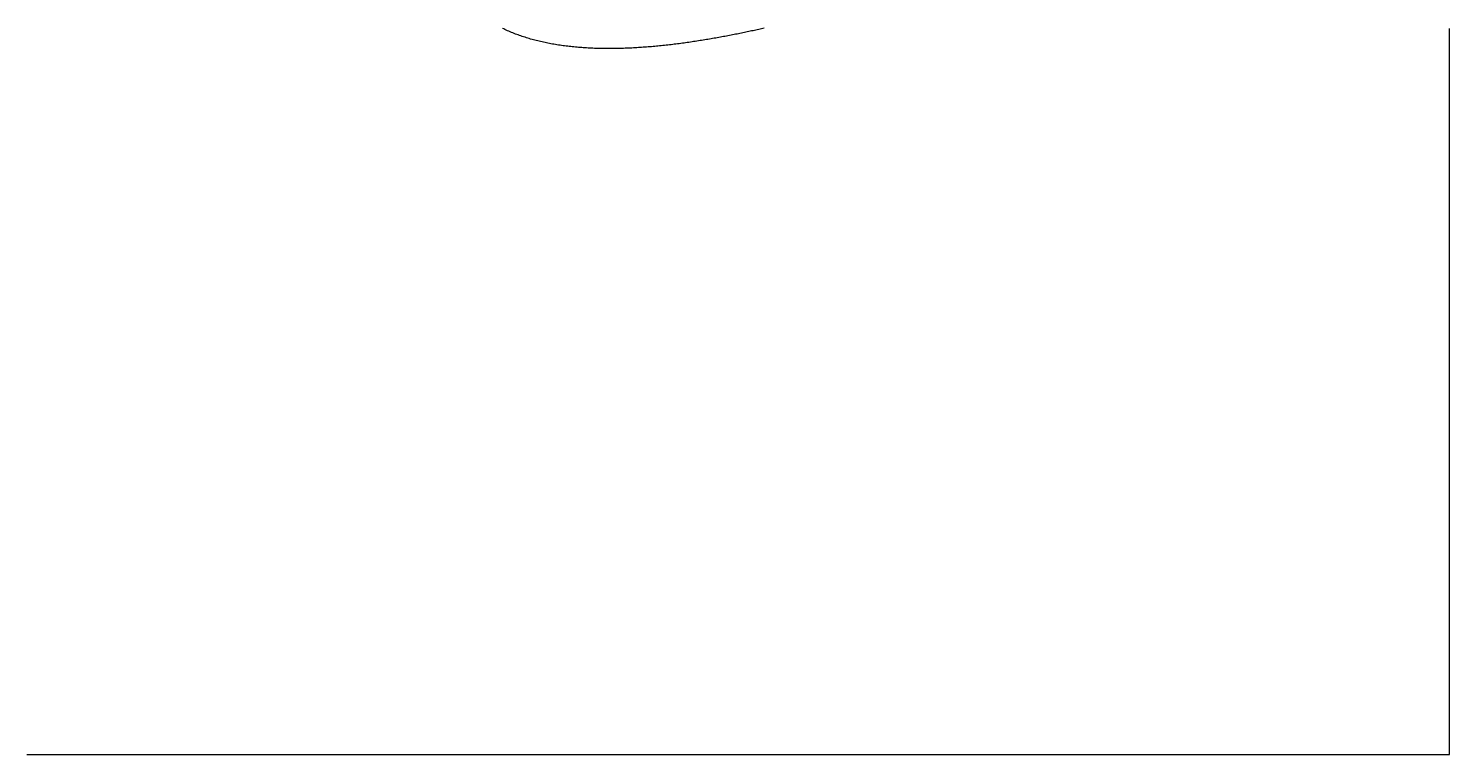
# Model space of a CAD drawing. Header units: metres. Extents: x -49 to 49, y -148 to 148.
# Drawn here: x 0 to 49.4, y -147.73 to -122.48 of the extents above; entities that cross this region are included whole.
import ezdxf

# ---------------------------------------------------------------- set-up
doc = ezdxf.new("R2010")
doc.units = ezdxf.units.M

msp = doc.modelspace()

# ---------------------------------------------------------------- linework, layer by layer
for points in [[(25.579, -122.476), (25.531, -122.486), (25.483, -122.497), (25.434, -122.508), (25.386, -122.519), (25.337, -122.529), (25.288, -122.54), (25.239, -122.551), (25.189, -122.561), (25.14, -122.572), (25.09, -122.583), (25.04, -122.593), (24.989, -122.604), (24.939, -122.614), (24.888, -122.625), (24.837, -122.635), (24.786, -122.646), (24.735, -122.656), (24.683, -122.667), (24.632, -122.677), (24.58, -122.687), (24.528, -122.698), (24.476, -122.708), (24.424, -122.718), (24.371, -122.728), (24.318, -122.738), (24.266, -122.748), (24.213, -122.758), (24.159, -122.768), (24.106, -122.778), (24.053, -122.788), (23.999, -122.797), (23.945, -122.807), (23.892, -122.817), (23.838, -122.826), (23.783, -122.836), (23.729, -122.845), (23.675, -122.854), (23.62, -122.863), (23.566, -122.873), (23.511, -122.882), (23.456, -122.891), (23.401, -122.899), (23.346, -122.908), (23.291, -122.917), (23.236, -122.925), (23.18, -122.934), (23.125, -122.942), (23.069, -122.95), (23.013, -122.959), (22.958, -122.967), (22.902, -122.975), (22.846, -122.982), (22.79, -122.99), (22.734, -122.998), (22.678, -123.005), (22.621, -123.013), (22.565, -123.02), (22.509, -123.027), (22.452, -123.034), (22.396, -123.041), (22.339, -123.048), (22.283, -123.054), (22.226, -123.061), (22.169, -123.067), (22.113, -123.073), (22.056, -123.079), (21.999, -123.085), (21.942, -123.091), (21.885, -123.096), (21.828, -123.102), (21.771, -123.107), (21.715, -123.112), (21.658, -123.117), (21.601, -123.122), (21.544, -123.127), (21.487, -123.131), (21.43, -123.136), (21.373, -123.14), (21.316, -123.144), (21.259, -123.147), (21.202, -123.151), (21.145, -123.155), (21.088, -123.158), (21.031, -123.161), (20.974, -123.164), (20.917, -123.167), (20.86, -123.169), (20.803, -123.171), (20.746, -123.174), (20.689, -123.176), (20.633, -123.177), (20.576, -123.179), (20.519, -123.18), (20.463, -123.181), (20.406, -123.182), (20.35, -123.183), (20.293, -123.184), (20.237, -123.184), (20.18, -123.184), (20.124, -123.184), (20.068, -123.183), (20.012, -123.183), (19.955, -123.182), (19.899, -123.181), (19.843, -123.18), (19.788, -123.178), (19.732, -123.177), (19.676, -123.175), (19.621, -123.172), (19.565, -123.17), (19.51, -123.167), (19.454, -123.164), (19.399, -123.161), (19.344, -123.158), (19.289, -123.154), (19.234, -123.15), (19.179, -123.146), (19.125, -123.142), (19.07, -123.137), (19.016, -123.132), (18.962, -123.127), (18.907, -123.121), (18.853, -123.116), (18.799, -123.11), (18.746, -123.103), (18.692, -123.097), (18.639, -123.09), (18.585, -123.083), (18.532, -123.075), (18.479, -123.068), (18.426, -123.06), (18.374, -123.052), (18.321, -123.043), (18.269, -123.034), (18.217, -123.025), (18.165, -123.016), (18.113, -123.006), (18.061, -122.996), (18.01, -122.985), (17.959, -122.975), (17.907, -122.964), (17.857, -122.953), (17.806, -122.941), (17.755, -122.929), (17.705, -122.917), (17.655, -122.904), (17.605, -122.891), (17.555, -122.878), (17.506, -122.865), (17.457, -122.851), (17.407, -122.837), (17.359, -122.822), (17.31, -122.808), (17.262, -122.792), (17.214, -122.777), (17.166, -122.761), (17.118, -122.745), (17.07, -122.728), (17.023, -122.711), (16.976, -122.694), (16.93, -122.677), (16.883, -122.659), (16.837, -122.64), (16.791, -122.622), (16.745, -122.603), (16.7, -122.583), (16.655, -122.564), (16.61, -122.543), (16.565, -122.523), (16.521, -122.502), (16.477, -122.481)], [(49.402, -147.733), (49.402, -147.683), (49.402, -147.633), (49.402, -147.583), (49.402, -147.533), (49.402, -147.483), (49.402, -147.433), (49.402, -147.383), (49.402, -147.333), (49.402, -147.283), (49.402, -147.233), (49.402, -147.183), (49.402, -147.133), (49.402, -147.083), (49.402, -147.033), (49.402, -146.983), (49.402, -146.933), (49.402, -146.883), (49.402, -146.833), (49.402, -146.783), (49.402, -146.733), (49.402, -146.683), (49.402, -146.633), (49.402, -146.583), (49.402, -146.533), (49.402, -146.483), (49.402, -146.433), (49.402, -146.383), (49.402, -146.333), (49.402, -146.283), (49.402, -146.233), (49.402, -146.183), (49.402, -146.133), (49.402, -146.083), (49.402, -146.033), (49.402, -145.983), (49.402, -145.933), (49.402, -145.883), (49.402, -145.833), (49.402, -145.783), (49.402, -145.733), (49.402, -145.683), (49.402, -145.633), (49.402, -145.583), (49.402, -145.533), (49.402, -145.483), (49.402, -145.433), (49.402, -145.383), (49.402, -145.333), (49.402, -145.283), (49.402, -145.233), (49.402, -145.183), (49.402, -145.133), (49.402, -145.083), (49.402, -145.033), (49.402, -144.983), (49.402, -144.933), (49.402, -144.883), (49.402, -144.833), (49.402, -144.783), (49.402, -144.733), (49.402, -144.683), (49.402, -144.633), (49.402, -144.583), (49.402, -144.533), (49.402, -144.483), (49.402, -144.433), (49.402, -144.383), (49.402, -144.333), (49.402, -144.283), (49.402, -144.233), (49.402, -144.183), (49.402, -144.133), (49.402, -144.083), (49.402, -144.033), (49.402, -143.983), (49.402, -143.933), (49.402, -143.883), (49.402, -143.833), (49.402, -143.783), (49.402, -143.733), (49.402, -143.683), (49.402, -143.633), (49.402, -143.583), (49.402, -143.533), (49.402, -143.483), (49.402, -143.433), (49.402, -143.383), (49.402, -143.333), (49.402, -143.283), (49.402, -143.233), (49.402, -143.183), (49.402, -143.133), (49.402, -143.083), (49.402, -143.033), (49.402, -142.983), (49.402, -142.933), (49.402, -142.883), (49.402, -142.833), (49.402, -142.783), (49.402, -142.733), (49.402, -142.683), (49.402, -142.633), (49.402, -142.583), (49.402, -142.533), (49.402, -142.483), (49.402, -142.433), (49.402, -142.383), (49.402, -142.333), (49.402, -142.283), (49.402, -142.233), (49.402, -142.183), (49.402, -142.133), (49.402, -142.083), (49.402, -142.033), (49.402, -141.983), (49.402, -141.933), (49.402, -141.883), (49.402, -141.833), (49.402, -141.783), (49.402, -141.733), (49.402, -141.683), (49.402, -141.633), (49.402, -141.583), (49.402, -141.533), (49.402, -141.483), (49.402, -141.433), (49.402, -141.383), (49.402, -141.333), (49.402, -141.283), (49.402, -141.233), (49.402, -141.183), (49.402, -141.133), (49.402, -141.083), (49.402, -141.033), (49.402, -140.983), (49.402, -140.933), (49.402, -140.883), (49.402, -140.833), (49.402, -140.783), (49.402, -140.733), (49.402, -140.683), (49.402, -140.633), (49.402, -140.583), (49.402, -140.533), (49.402, -140.483), (49.402, -140.433), (49.402, -140.383), (49.402, -140.333), (49.402, -140.283), (49.402, -140.233), (49.402, -140.183), (49.402, -140.133), (49.402, -140.083), (49.402, -140.033), (49.402, -139.983), (49.402, -139.933), (49.402, -139.883), (49.402, -139.833), (49.402, -139.783), (49.402, -139.733), (49.402, -139.683), (49.402, -139.633), (49.402, -139.583), (49.402, -139.533), (49.402, -139.483), (49.402, -139.433), (49.402, -139.383), (49.402, -139.333), (49.402, -139.283), (49.402, -139.233), (49.402, -139.183), (49.402, -139.133), (49.402, -139.083), (49.402, -139.033), (49.402, -138.983), (49.402, -138.933), (49.402, -138.883), (49.402, -138.833), (49.402, -138.783), (49.402, -138.733), (49.402, -138.683), (49.402, -138.633), (49.402, -138.583), (49.402, -138.533), (49.402, -138.483), (49.402, -138.433), (49.402, -138.383), (49.402, -138.333), (49.402, -138.283), (49.402, -138.233), (49.402, -138.183), (49.402, -138.133), (49.402, -138.083), (49.402, -138.033), (49.402, -137.983), (49.402, -137.933), (49.402, -137.883), (49.402, -137.833), (49.402, -137.783), (49.402, -137.733), (49.402, -137.683), (49.402, -137.633), (49.402, -137.583), (49.402, -137.533), (49.402, -137.483), (49.402, -137.433), (49.402, -137.383), (49.402, -137.333), (49.402, -137.283), (49.402, -137.233), (49.402, -137.183), (49.402, -137.133), (49.402, -137.083), (49.402, -137.033), (49.402, -136.983), (49.402, -136.933), (49.402, -136.883), (49.402, -136.833), (49.402, -136.783), (49.402, -136.733), (49.402, -136.683), (49.402, -136.633), (49.402, -136.583), (49.402, -136.533), (49.402, -136.483), (49.402, -136.433), (49.402, -136.383), (49.402, -136.333), (49.402, -136.283), (49.402, -136.233), (49.402, -136.183), (49.402, -136.133), (49.402, -136.083), (49.402, -136.033), (49.402, -135.983), (49.402, -135.933), (49.402, -135.883), (49.402, -135.833), (49.402, -135.783), (49.402, -135.733), (49.402, -135.683), (49.402, -135.633), (49.402, -135.583), (49.402, -135.533), (49.402, -135.483), (49.402, -135.433), (49.402, -135.383), (49.402, -135.333), (49.402, -135.283), (49.402, -135.233), (49.402, -135.183), (49.402, -135.133), (49.402, -135.083), (49.402, -135.033), (49.402, -134.983), (49.402, -134.933), (49.402, -134.883), (49.402, -134.833), (49.402, -134.783), (49.402, -134.733), (49.402, -134.683), (49.402, -134.633), (49.402, -134.583), (49.402, -134.533), (49.402, -134.483), (49.402, -134.433), (49.402, -134.383), (49.402, -134.333), (49.402, -134.283), (49.402, -134.233), (49.402, -134.183), (49.402, -134.133), (49.402, -134.083), (49.402, -134.033), (49.402, -133.983), (49.402, -133.933), (49.402, -133.883), (49.402, -133.833), (49.402, -133.783), (49.402, -133.733), (49.402, -133.683), (49.402, -133.633), (49.402, -133.583), (49.402, -133.533), (49.402, -133.483), (49.402, -133.433), (49.402, -133.383), (49.402, -133.333), (49.402, -133.282), (49.402, -133.232), (49.402, -133.182), (49.402, -133.132), (49.402, -133.082), (49.402, -133.032), (49.402, -132.982), (49.402, -132.932), (49.402, -132.882), (49.402, -132.832), (49.402, -132.782), (49.402, -132.732), (49.402, -132.682), (49.402, -132.632), (49.402, -132.582), (49.402, -132.532), (49.402, -132.482), (49.402, -132.432), (49.402, -132.382), (49.402, -132.332), (49.402, -132.282), (49.402, -132.232), (49.402, -132.182), (49.402, -132.132), (49.402, -132.082), (49.402, -132.032), (49.402, -131.982), (49.402, -131.932), (49.402, -131.882), (49.402, -131.832), (49.402, -131.782), (49.402, -131.732), (49.402, -131.682), (49.402, -131.632), (49.402, -131.582), (49.402, -131.532), (49.402, -131.482), (49.402, -131.432), (49.402, -131.382), (49.402, -131.332), (49.402, -131.282), (49.402, -131.232), (49.402, -131.182), (49.402, -131.132), (49.402, -131.082), (49.402, -131.032), (49.402, -130.982), (49.402, -130.932), (49.402, -130.882), (49.402, -130.832), (49.402, -130.782), (49.402, -130.732), (49.402, -130.682), (49.402, -130.632), (49.402, -130.582), (49.402, -130.532), (49.402, -130.482), (49.402, -130.432), (49.402, -130.382), (49.402, -130.332), (49.402, -130.282), (49.402, -130.232), (49.402, -130.182), (49.402, -130.132), (49.402, -130.082), (49.402, -130.032), (49.402, -129.982), (49.402, -129.932), (49.402, -129.882), (49.402, -129.832), (49.402, -129.782), (49.402, -129.732), (49.402, -129.682), (49.402, -129.632), (49.402, -129.582), (49.402, -129.532), (49.402, -129.482), (49.402, -129.432), (49.402, -129.382), (49.402, -129.332), (49.402, -129.282), (49.402, -129.232), (49.402, -129.182), (49.402, -129.132), (49.402, -129.082), (49.402, -129.032), (49.402, -128.982), (49.402, -128.932), (49.402, -128.882), (49.402, -128.832), (49.402, -128.782), (49.402, -128.732), (49.402, -128.682), (49.402, -128.632), (49.402, -128.582), (49.402, -128.532), (49.402, -128.482), (49.402, -128.432), (49.402, -128.382), (49.402, -128.332), (49.402, -128.282), (49.402, -128.232), (49.402, -128.182), (49.402, -128.132), (49.402, -128.082), (49.402, -128.032), (49.402, -127.982), (49.402, -127.932), (49.402, -127.882), (49.402, -127.832), (49.402, -127.782), (49.402, -127.732), (49.402, -127.682), (49.402, -127.632), (49.402, -127.582), (49.402, -127.532), (49.402, -127.482), (49.402, -127.432), (49.402, -127.382), (49.402, -127.332), (49.402, -127.282), (49.402, -127.232), (49.402, -127.182), (49.402, -127.132), (49.402, -127.082), (49.402, -127.032), (49.402, -126.982), (49.402, -126.932), (49.402, -126.882), (49.402, -126.832), (49.402, -126.782), (49.402, -126.732), (49.402, -126.682), (49.402, -126.632), (49.402, -126.582), (49.402, -126.532), (49.402, -126.482), (49.402, -126.432), (49.402, -126.382), (49.402, -126.332), (49.402, -126.282), (49.402, -126.232), (49.402, -126.182), (49.402, -126.132), (49.402, -126.082), (49.402, -126.032), (49.402, -125.982), (49.402, -125.932), (49.402, -125.882), (49.402, -125.832), (49.402, -125.782), (49.402, -125.732), (49.402, -125.682), (49.402, -125.632), (49.402, -125.582), (49.402, -125.532), (49.402, -125.482), (49.402, -125.432), (49.402, -125.382), (49.402, -125.332), (49.402, -125.282), (49.402, -125.232), (49.402, -125.182), (49.402, -125.132), (49.402, -125.082), (49.402, -125.032), (49.402, -124.982), (49.402, -124.932), (49.402, -124.882), (49.402, -124.832), (49.402, -124.782), (49.402, -124.732), (49.402, -124.682), (49.402, -124.632), (49.402, -124.582), (49.402, -124.532), (49.402, -124.482), (49.402, -124.432), (49.402, -124.382), (49.402, -124.332), (49.402, -124.282), (49.402, -124.232), (49.402, -124.182), (49.402, -124.132), (49.402, -124.082), (49.402, -124.032), (49.402, -123.982), (49.402, -123.932), (49.402, -123.882), (49.402, -123.832), (49.402, -123.782), (49.402, -123.732), (49.402, -123.682), (49.402, -123.632), (49.402, -123.582), (49.402, -123.532), (49.402, -123.482), (49.402, -123.432), (49.402, -123.382), (49.402, -123.332), (49.402, -123.282), (49.402, -123.232), (49.402, -123.182), (49.402, -123.132), (49.402, -123.082), (49.402, -123.032), (49.402, -122.982), (49.402, -122.932), (49.402, -122.882), (49.402, -122.832), (49.402, -122.782), (49.402, -122.732), (49.402, -122.682), (49.402, -122.632), (49.402, -122.582), (49.402, -122.532), (49.402, -122.482)], [(-0.05, -147.733), (0, -147.733), (0.05, -147.733), (0.1, -147.733), (0.15, -147.733), (0.2, -147.733), (0.25, -147.733), (0.3, -147.733), (0.35, -147.733), (0.4, -147.733), (0.45, -147.733), (0.5, -147.733), (0.55, -147.733), (0.6, -147.733), (0.65, -147.733), (0.7, -147.733), (0.75, -147.733), (0.8, -147.733), (0.85, -147.733), (0.9, -147.733), (0.95, -147.733), (1, -147.733), (1.05, -147.733), (1.1, -147.733), (1.15, -147.733), (1.2, -147.733), (1.25, -147.733), (1.3, -147.733), (1.35, -147.733), (1.4, -147.733), (1.45, -147.733), (1.5, -147.733), (1.55, -147.733), (1.6, -147.733), (1.65, -147.733), (1.7, -147.733), (1.75, -147.733), (1.8, -147.733), (1.85, -147.733), (1.9, -147.733), (1.95, -147.733), (2, -147.733), (2.05, -147.733), (2.1, -147.733), (2.15, -147.733), (2.2, -147.733), (2.25, -147.733), (2.3, -147.733), (2.35, -147.733), (2.4, -147.733), (2.45, -147.733), (2.5, -147.733), (2.55, -147.733), (2.6, -147.733), (2.65, -147.733), (2.7, -147.733), (2.75, -147.733), (2.8, -147.733), (2.85, -147.733), (2.9, -147.733), (2.95, -147.733), (3, -147.733), (3.05, -147.733), (3.1, -147.733), (3.15, -147.733), (3.2, -147.733), (3.25, -147.733), (3.3, -147.733), (3.35, -147.733), (3.4, -147.733), (3.45, -147.733), (3.5, -147.733), (3.55, -147.733), (3.6, -147.733), (3.65, -147.733), (3.7, -147.733), (3.75, -147.733), (3.8, -147.733), (3.85, -147.733), (3.9, -147.733), (3.95, -147.733), (4, -147.733), (4.05, -147.733), (4.1, -147.733), (4.15, -147.733), (4.2, -147.733), (4.25, -147.733), (4.3, -147.733), (4.35, -147.733), (4.4, -147.733), (4.45, -147.733), (4.5, -147.733), (4.55, -147.733), (4.6, -147.733), (4.65, -147.733), (4.7, -147.733), (4.75, -147.733), (4.8, -147.733), (4.85, -147.733), (4.9, -147.733), (4.95, -147.733), (5, -147.733), (5.05, -147.733), (5.1, -147.733), (5.15, -147.733), (5.2, -147.733), (5.25, -147.733), (5.3, -147.733), (5.35, -147.733), (5.4, -147.733), (5.45, -147.733), (5.5, -147.733), (5.55, -147.733), (5.6, -147.733), (5.65, -147.733), (5.7, -147.733), (5.75, -147.733), (5.8, -147.733), (5.85, -147.733), (5.9, -147.733), (5.95, -147.733), (6, -147.733), (6.05, -147.733), (6.1, -147.733), (6.15, -147.733), (6.2, -147.733), (6.25, -147.733), (6.3, -147.733), (6.35, -147.733), (6.4, -147.733), (6.45, -147.733), (6.5, -147.733), (6.55, -147.733), (6.6, -147.733), (6.65, -147.733), (6.7, -147.733), (6.75, -147.733), (6.8, -147.733), (6.85, -147.733), (6.9, -147.733), (6.95, -147.733), (7, -147.733), (7.05, -147.733), (7.1, -147.733), (7.15, -147.733), (7.2, -147.733), (7.25, -147.733), (7.3, -147.733), (7.35, -147.733), (7.4, -147.733), (7.45, -147.733), (7.5, -147.733), (7.55, -147.733), (7.6, -147.733), (7.65, -147.733), (7.7, -147.733), (7.75, -147.733), (7.8, -147.733), (7.85, -147.733), (7.9, -147.733), (7.95, -147.733), (8, -147.733), (8.05, -147.733), (8.1, -147.733), (8.15, -147.733), (8.2, -147.733), (8.25, -147.733), (8.3, -147.733), (8.35, -147.733), (8.4, -147.733), (8.45, -147.733), (8.5, -147.733), (8.55, -147.733), (8.6, -147.733), (8.65, -147.733), (8.7, -147.733), (8.75, -147.733), (8.8, -147.733), (8.85, -147.733), (8.9, -147.733), (8.95, -147.733), (9, -147.733), (9.05, -147.733), (9.1, -147.733), (9.15, -147.733), (9.2, -147.733), (9.25, -147.733), (9.3, -147.733), (9.35, -147.733), (9.4, -147.733), (9.45, -147.733), (9.5, -147.733), (9.55, -147.733), (9.6, -147.733), (9.65, -147.733), (9.7, -147.733), (9.75, -147.733), (9.8, -147.733), (9.85, -147.733), (9.9, -147.733), (9.95, -147.733), (10, -147.733), (10.05, -147.733), (10.1, -147.733), (10.15, -147.733), (10.2, -147.733), (10.25, -147.733), (10.3, -147.733), (10.35, -147.733), (10.4, -147.733), (10.45, -147.733), (10.5, -147.733), (10.55, -147.733), (10.6, -147.733), (10.65, -147.733), (10.7, -147.733), (10.75, -147.733), (10.8, -147.733), (10.85, -147.733), (10.9, -147.733), (10.95, -147.733), (11, -147.733), (11.05, -147.733), (11.1, -147.733), (11.15, -147.733), (11.2, -147.733), (11.25, -147.733), (11.3, -147.733), (11.35, -147.733), (11.4, -147.733), (11.45, -147.733), (11.5, -147.733), (11.55, -147.733), (11.6, -147.733), (11.65, -147.733), (11.7, -147.733), (11.75, -147.733), (11.8, -147.733), (11.85, -147.733), (11.9, -147.733), (11.95, -147.733), (12, -147.733), (12.05, -147.733), (12.1, -147.733), (12.15, -147.733), (12.2, -147.733), (12.25, -147.733), (12.301, -147.733), (12.351, -147.733), (12.401, -147.733), (12.451, -147.733), (12.501, -147.733), (12.551, -147.733), (12.601, -147.733), (12.651, -147.733), (12.701, -147.733), (12.751, -147.733), (12.801, -147.733), (12.851, -147.733), (12.901, -147.733), (12.951, -147.733), (13.001, -147.733), (13.051, -147.733), (13.101, -147.733), (13.151, -147.733), (13.201, -147.733), (13.251, -147.733), (13.301, -147.733), (13.351, -147.733), (13.401, -147.733), (13.451, -147.733), (13.501, -147.733), (13.551, -147.733), (13.601, -147.733), (13.651, -147.733), (13.701, -147.733), (13.751, -147.733), (13.801, -147.733), (13.851, -147.733), (13.901, -147.733), (13.951, -147.733), (14.001, -147.733), (14.051, -147.733), (14.101, -147.733), (14.151, -147.733), (14.201, -147.733), (14.251, -147.733), (14.301, -147.733), (14.351, -147.733), (14.401, -147.733), (14.451, -147.733), (14.501, -147.733), (14.551, -147.733), (14.601, -147.733), (14.651, -147.733), (14.701, -147.733), (14.751, -147.733), (14.801, -147.733), (14.851, -147.733), (14.901, -147.733), (14.951, -147.733), (15.001, -147.733), (15.051, -147.733), (15.101, -147.733), (15.151, -147.733), (15.201, -147.733), (15.251, -147.733), (15.301, -147.733), (15.351, -147.733), (15.401, -147.733), (15.451, -147.733), (15.501, -147.733), (15.551, -147.733), (15.601, -147.733), (15.651, -147.733), (15.701, -147.733), (15.751, -147.733), (15.801, -147.733), (15.851, -147.733), (15.901, -147.733), (15.951, -147.733), (16.001, -147.733), (16.051, -147.733), (16.101, -147.733), (16.151, -147.733), (16.201, -147.733), (16.251, -147.733), (16.301, -147.733), (16.351, -147.733), (16.401, -147.733), (16.451, -147.733), (16.501, -147.733), (16.551, -147.733), (16.601, -147.733), (16.651, -147.733), (16.701, -147.733), (16.751, -147.733), (16.801, -147.733), (16.851, -147.733), (16.901, -147.733), (16.951, -147.733), (17.001, -147.733), (17.051, -147.733), (17.101, -147.733), (17.151, -147.733), (17.201, -147.733), (17.251, -147.733), (17.301, -147.733), (17.351, -147.733), (17.401, -147.733), (17.451, -147.733), (17.501, -147.733), (17.551, -147.733), (17.601, -147.733), (17.651, -147.733), (17.701, -147.733), (17.751, -147.733), (17.801, -147.733), (17.851, -147.733), (17.901, -147.733), (17.951, -147.733), (18.001, -147.733), (18.051, -147.733), (18.101, -147.733), (18.151, -147.733), (18.201, -147.733), (18.251, -147.733), (18.301, -147.733), (18.351, -147.733), (18.401, -147.733), (18.451, -147.733), (18.501, -147.733), (18.551, -147.733), (18.601, -147.733), (18.651, -147.733), (18.701, -147.733), (18.751, -147.733), (18.801, -147.733), (18.851, -147.733), (18.901, -147.733), (18.951, -147.733), (19.001, -147.733), (19.051, -147.733), (19.101, -147.733), (19.151, -147.733), (19.201, -147.733), (19.251, -147.733), (19.301, -147.733), (19.351, -147.733), (19.401, -147.733), (19.451, -147.733), (19.501, -147.733), (19.551, -147.733), (19.601, -147.733), (19.651, -147.733), (19.701, -147.733), (19.751, -147.733), (19.801, -147.733), (19.851, -147.733), (19.901, -147.733), (19.951, -147.733), (20.001, -147.733), (20.051, -147.733), (20.101, -147.733), (20.151, -147.733), (20.201, -147.733), (20.251, -147.733), (20.301, -147.733), (20.351, -147.733), (20.401, -147.733), (20.451, -147.733), (20.501, -147.733), (20.551, -147.733), (20.601, -147.733), (20.651, -147.733), (20.701, -147.733), (20.751, -147.733), (20.801, -147.733), (20.851, -147.733), (20.901, -147.733), (20.951, -147.733), (21.001, -147.733), (21.051, -147.733), (21.101, -147.733), (21.151, -147.733), (21.201, -147.733), (21.251, -147.733), (21.301, -147.733), (21.351, -147.733), (21.401, -147.733), (21.451, -147.733), (21.501, -147.733), (21.551, -147.733), (21.601, -147.733), (21.651, -147.733), (21.701, -147.733), (21.751, -147.733), (21.801, -147.733), (21.851, -147.733), (21.901, -147.733), (21.951, -147.733), (22.001, -147.733), (22.051, -147.733), (22.101, -147.733), (22.151, -147.733), (22.201, -147.733), (22.251, -147.733), (22.301, -147.733), (22.351, -147.733), (22.401, -147.733), (22.451, -147.733), (22.501, -147.733), (22.551, -147.733), (22.601, -147.733), (22.651, -147.733), (22.701, -147.733), (22.751, -147.733), (22.801, -147.733), (22.851, -147.733), (22.901, -147.733), (22.951, -147.733), (23.001, -147.733), (23.051, -147.733), (23.101, -147.733), (23.151, -147.733), (23.201, -147.733), (23.251, -147.733), (23.301, -147.733), (23.351, -147.733), (23.401, -147.733), (23.451, -147.733), (23.501, -147.733), (23.551, -147.733), (23.601, -147.733), (23.651, -147.733), (23.701, -147.733), (23.751, -147.733), (23.801, -147.733), (23.851, -147.733), (23.901, -147.733), (23.951, -147.733), (24.001, -147.733), (24.051, -147.733), (24.101, -147.733), (24.151, -147.733), (24.201, -147.733), (24.251, -147.733), (24.301, -147.733), (24.351, -147.733), (24.401, -147.733), (24.451, -147.733), (24.501, -147.733), (24.551, -147.733), (24.601, -147.733), (24.651, -147.733), (24.701, -147.733), (24.751, -147.733), (24.801, -147.733), (24.851, -147.733), (24.901, -147.733), (24.951, -147.733), (25.001, -147.733), (25.051, -147.733), (25.101, -147.733), (25.151, -147.733), (25.201, -147.733), (25.251, -147.733), (25.301, -147.733), (25.351, -147.733), (25.401, -147.733), (25.451, -147.733), (25.501, -147.733), (25.551, -147.733), (25.601, -147.733), (25.651, -147.733), (25.701, -147.733), (25.751, -147.733), (25.801, -147.733), (25.851, -147.733), (25.901, -147.733), (25.951, -147.733), (26.001, -147.733), (26.051, -147.733), (26.101, -147.733), (26.151, -147.733), (26.201, -147.733), (26.251, -147.733), (26.301, -147.733), (26.351, -147.733), (26.401, -147.733), (26.451, -147.733), (26.501, -147.733), (26.551, -147.733), (26.601, -147.733), (26.651, -147.733), (26.701, -147.733), (26.751, -147.733), (26.801, -147.733), (26.851, -147.733), (26.901, -147.733), (26.951, -147.733), (27.001, -147.733), (27.051, -147.733), (27.101, -147.733), (27.151, -147.733), (27.201, -147.733), (27.251, -147.733), (27.301, -147.733), (27.351, -147.733), (27.401, -147.733), (27.451, -147.733), (27.501, -147.733), (27.551, -147.733), (27.601, -147.733), (27.651, -147.733), (27.701, -147.733), (27.751, -147.733), (27.801, -147.733), (27.851, -147.733), (27.901, -147.733), (27.951, -147.733), (28.001, -147.733), (28.051, -147.733), (28.101, -147.733), (28.151, -147.733), (28.201, -147.733), (28.251, -147.733), (28.301, -147.733), (28.351, -147.733), (28.401, -147.733), (28.451, -147.733), (28.501, -147.733), (28.551, -147.733), (28.601, -147.733), (28.651, -147.733), (28.701, -147.733), (28.751, -147.733), (28.801, -147.733), (28.851, -147.733), (28.901, -147.733), (28.951, -147.733), (29.001, -147.733), (29.051, -147.733), (29.101, -147.733), (29.151, -147.733), (29.201, -147.733), (29.251, -147.733), (29.301, -147.733), (29.351, -147.733), (29.401, -147.733), (29.451, -147.733), (29.501, -147.733), (29.551, -147.733), (29.601, -147.733), (29.651, -147.733), (29.701, -147.733), (29.751, -147.733), (29.801, -147.733), (29.851, -147.733), (29.901, -147.733), (29.951, -147.733), (30.001, -147.733), (30.051, -147.733), (30.101, -147.733), (30.151, -147.733), (30.201, -147.733), (30.251, -147.733), (30.301, -147.733), (30.351, -147.733), (30.401, -147.733), (30.451, -147.733), (30.501, -147.733), (30.551, -147.733), (30.601, -147.733), (30.651, -147.733), (30.701, -147.733), (30.751, -147.733), (30.801, -147.733), (30.851, -147.733), (30.901, -147.733), (30.951, -147.733), (31.001, -147.733), (31.051, -147.733), (31.101, -147.733), (31.151, -147.733), (31.201, -147.733), (31.251, -147.733), (31.301, -147.733), (31.351, -147.733), (31.401, -147.733), (31.451, -147.733), (31.501, -147.733), (31.551, -147.733), (31.601, -147.733), (31.651, -147.733), (31.701, -147.733), (31.751, -147.733), (31.801, -147.733), (31.851, -147.733), (31.901, -147.733), (31.951, -147.733), (32.001, -147.733), (32.051, -147.733), (32.101, -147.733), (32.151, -147.733), (32.201, -147.733), (32.251, -147.733), (32.301, -147.733), (32.351, -147.733), (32.401, -147.733), (32.451, -147.733), (32.501, -147.733), (32.551, -147.733), (32.601, -147.733), (32.651, -147.733), (32.701, -147.733), (32.751, -147.733), (32.801, -147.733), (32.851, -147.733), (32.901, -147.733), (32.951, -147.733), (33.001, -147.733), (33.051, -147.733), (33.101, -147.733), (33.151, -147.733), (33.201, -147.733), (33.251, -147.733), (33.301, -147.733), (33.351, -147.733), (33.401, -147.733), (33.451, -147.733), (33.501, -147.733), (33.551, -147.733), (33.601, -147.733), (33.651, -147.733), (33.701, -147.733), (33.751, -147.733), (33.801, -147.733), (33.851, -147.733), (33.901, -147.733), (33.951, -147.733), (34.001, -147.733), (34.051, -147.733), (34.101, -147.733), (34.151, -147.733), (34.201, -147.733), (34.251, -147.733), (34.301, -147.733), (34.351, -147.733), (34.401, -147.733), (34.451, -147.733), (34.501, -147.733), (34.551, -147.733), (34.601, -147.733), (34.651, -147.733), (34.701, -147.733), (34.751, -147.733), (34.801, -147.733), (34.851, -147.733), (34.901, -147.733), (34.951, -147.733), (35.001, -147.733), (35.051, -147.733), (35.101, -147.733), (35.151, -147.733), (35.201, -147.733), (35.251, -147.733), (35.301, -147.733), (35.351, -147.733), (35.401, -147.733), (35.451, -147.733), (35.501, -147.733), (35.551, -147.733), (35.601, -147.733), (35.651, -147.733), (35.701, -147.733), (35.751, -147.733), (35.801, -147.733), (35.851, -147.733), (35.901, -147.733), (35.951, -147.733), (36.001, -147.733), (36.051, -147.733), (36.101, -147.733), (36.151, -147.733), (36.201, -147.733), (36.251, -147.733), (36.301, -147.733), (36.351, -147.733), (36.401, -147.733), (36.451, -147.733), (36.501, -147.733), (36.551, -147.733), (36.601, -147.733), (36.651, -147.733), (36.701, -147.733), (36.751, -147.733), (36.801, -147.733), (36.851, -147.733), (36.902, -147.733), (36.952, -147.733), (37.002, -147.733), (37.052, -147.733), (37.102, -147.733), (37.152, -147.733), (37.202, -147.733), (37.252, -147.733), (37.302, -147.733), (37.352, -147.733), (37.402, -147.733), (37.452, -147.733), (37.502, -147.733), (37.552, -147.733), (37.602, -147.733), (37.652, -147.733), (37.702, -147.733), (37.752, -147.733), (37.802, -147.733), (37.852, -147.733), (37.902, -147.733), (37.952, -147.733), (38.002, -147.733), (38.052, -147.733), (38.102, -147.733), (38.152, -147.733), (38.202, -147.733), (38.252, -147.733), (38.302, -147.733), (38.352, -147.733), (38.402, -147.733), (38.452, -147.733), (38.502, -147.733), (38.552, -147.733), (38.602, -147.733), (38.652, -147.733), (38.702, -147.733), (38.752, -147.733), (38.802, -147.733), (38.852, -147.733), (38.902, -147.733), (38.952, -147.733), (39.002, -147.733), (39.052, -147.733), (39.102, -147.733), (39.152, -147.733), (39.202, -147.733), (39.252, -147.733), (39.302, -147.733), (39.352, -147.733), (39.402, -147.733), (39.452, -147.733), (39.502, -147.733), (39.552, -147.733), (39.602, -147.733), (39.652, -147.733), (39.702, -147.733), (39.752, -147.733), (39.802, -147.733), (39.852, -147.733), (39.902, -147.733), (39.952, -147.733), (40.002, -147.733), (40.052, -147.733), (40.102, -147.733), (40.152, -147.733), (40.202, -147.733), (40.252, -147.733), (40.302, -147.733), (40.352, -147.733), (40.402, -147.733), (40.452, -147.733), (40.502, -147.733), (40.552, -147.733), (40.602, -147.733), (40.652, -147.733), (40.702, -147.733), (40.752, -147.733), (40.802, -147.733), (40.852, -147.733), (40.902, -147.733), (40.952, -147.733), (41.002, -147.733), (41.052, -147.733), (41.102, -147.733), (41.152, -147.733), (41.202, -147.733), (41.252, -147.733), (41.302, -147.733), (41.352, -147.733), (41.402, -147.733), (41.452, -147.733), (41.502, -147.733), (41.552, -147.733), (41.602, -147.733), (41.652, -147.733), (41.702, -147.733), (41.752, -147.733), (41.802, -147.733), (41.852, -147.733), (41.902, -147.733), (41.952, -147.733), (42.002, -147.733), (42.052, -147.733), (42.102, -147.733), (42.152, -147.733), (42.202, -147.733), (42.252, -147.733), (42.302, -147.733), (42.352, -147.733), (42.402, -147.733), (42.452, -147.733), (42.502, -147.733), (42.552, -147.733), (42.602, -147.733), (42.652, -147.733), (42.702, -147.733), (42.752, -147.733), (42.802, -147.733), (42.852, -147.733), (42.902, -147.733), (42.952, -147.733), (43.002, -147.733), (43.052, -147.733), (43.102, -147.733), (43.152, -147.733), (43.202, -147.733), (43.252, -147.733), (43.302, -147.733), (43.352, -147.733), (43.402, -147.733), (43.452, -147.733), (43.502, -147.733), (43.552, -147.733), (43.602, -147.733), (43.652, -147.733), (43.702, -147.733), (43.752, -147.733), (43.802, -147.733), (43.852, -147.733), (43.902, -147.733), (43.952, -147.733), (44.002, -147.733), (44.052, -147.733), (44.102, -147.733), (44.152, -147.733), (44.202, -147.733), (44.252, -147.733), (44.302, -147.733), (44.352, -147.733), (44.402, -147.733), (44.452, -147.733), (44.502, -147.733), (44.552, -147.733), (44.602, -147.733), (44.652, -147.733), (44.702, -147.733), (44.752, -147.733), (44.802, -147.733), (44.852, -147.733), (44.902, -147.733), (44.952, -147.733), (45.002, -147.733), (45.052, -147.733), (45.102, -147.733), (45.152, -147.733), (45.202, -147.733), (45.252, -147.733), (45.302, -147.733), (45.352, -147.733), (45.402, -147.733), (45.452, -147.733), (45.502, -147.733), (45.552, -147.733), (45.602, -147.733), (45.652, -147.733), (45.702, -147.733), (45.752, -147.733), (45.802, -147.733), (45.852, -147.733), (45.902, -147.733), (45.952, -147.733), (46.002, -147.733), (46.052, -147.733), (46.102, -147.733), (46.152, -147.733), (46.202, -147.733), (46.252, -147.733), (46.302, -147.733), (46.352, -147.733), (46.402, -147.733), (46.452, -147.733), (46.502, -147.733), (46.552, -147.733), (46.602, -147.733), (46.652, -147.733), (46.702, -147.733), (46.752, -147.733), (46.802, -147.733), (46.852, -147.733), (46.902, -147.733), (46.952, -147.733), (47.002, -147.733), (47.052, -147.733), (47.102, -147.733), (47.152, -147.733), (47.202, -147.733), (47.252, -147.733), (47.302, -147.733), (47.352, -147.733), (47.402, -147.733), (47.452, -147.733), (47.502, -147.733), (47.552, -147.733), (47.602, -147.733), (47.652, -147.733), (47.702, -147.733), (47.752, -147.733), (47.802, -147.733), (47.852, -147.733), (47.902, -147.733), (47.952, -147.733), (48.002, -147.733), (48.052, -147.733), (48.102, -147.733), (48.152, -147.733), (48.202, -147.733), (48.252, -147.733), (48.302, -147.733), (48.352, -147.733), (48.402, -147.733), (48.452, -147.733), (48.502, -147.733), (48.552, -147.733), (48.602, -147.733), (48.652, -147.733), (48.702, -147.733), (48.752, -147.733), (48.802, -147.733), (48.852, -147.733), (48.902, -147.733), (48.952, -147.733), (49.002, -147.733), (49.052, -147.733), (49.102, -147.733), (49.152, -147.733), (49.202, -147.733), (49.252, -147.733), (49.302, -147.733), (49.352, -147.733), (49.402, -147.733)]]:
    msp.add_lwpolyline(points)

doc.saveas('drawing.dxf')
